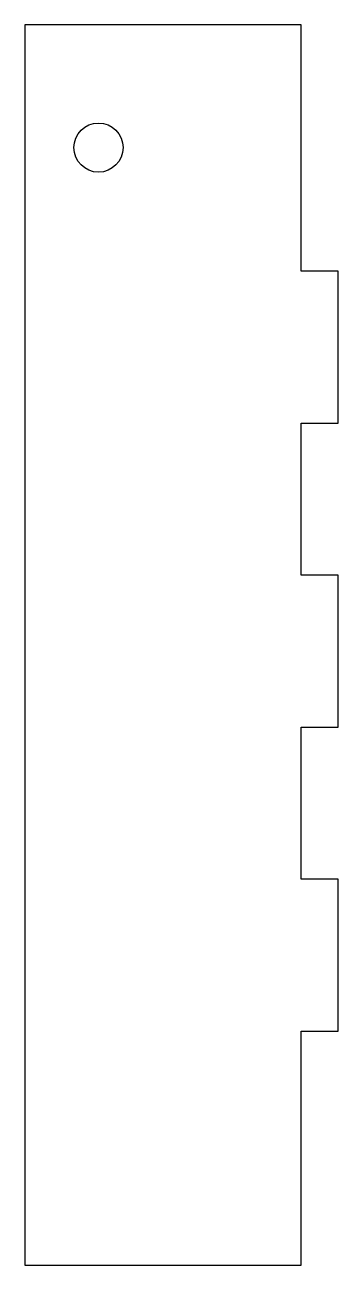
# Model space of a CAD drawing. Header units: millimetres. Extents: x -59 to -8, y -100 to 102.
import ezdxf

# ---------------------------------------------------------------- set-up
doc = ezdxf.new("R2010")
doc.units = ezdxf.units.MM

msp = doc.modelspace()

# ---------------------------------------------------------------- linework, layer by layer
msp.add_lwpolyline([(-8, -61.875), (-8, -37.125), (-14, -37.125), (-14, -12.375), (-8, -12.375), (-8, 12.375), (-14, 12.375), (-14, 37.125), (-8, 37.125), (-8, 61.875), (-14, 61.875), (-14, 102), (-59, 102), (-59, -100), (-14, -100), (-14, -61.875)], close=True)
msp.add_circle((-47, 82), 4)

doc.saveas('drawing.dxf')
